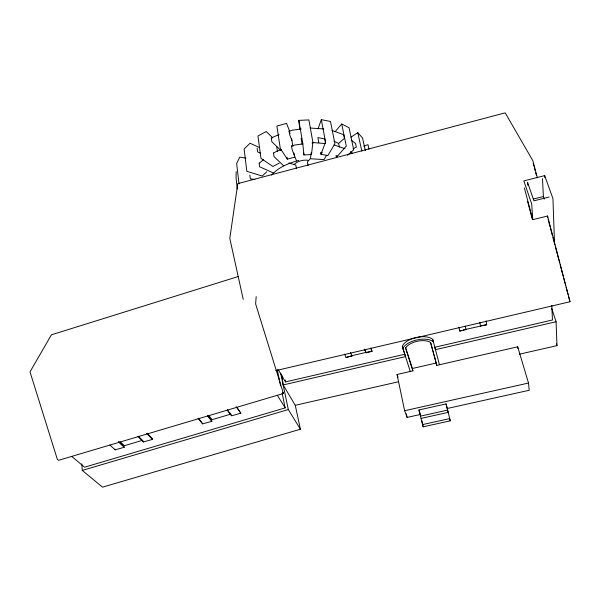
<?xml version="1.0" encoding="UTF-8"?>
<svg xmlns="http://www.w3.org/2000/svg" width="600" height="600" viewBox="0 0 600 600"><rect width="100%" height="100%" fill="white"/><g stroke="black" fill="none" stroke-linecap="round" stroke-linejoin="round"><path stroke-width="0.9" d="M236.145 171.653L236.048 178.012L237.292 189.007M256.185 296.64L255.63 303.952L283.425 393.465L58.605 460.305L57.323 459.27L30 371.85L51.42 334.815L238.62 276.405M311.168 152.685L310.485 158.76L324.053 159.578L326.647 155.167M318.045 128.82L321.315 119.655L330.502 121.455L334.897 143.678L327.87 155.572L320.947 154.32L320.603 152.445L322.335 152.76M320.947 154.32L325.56 141.93L321.315 119.655M310.365 158.46L307.425 162.03L308.055 165.683M271.642 175.102C278.445 167.055 288.952 163.11 298.822 160.373M335.085 131.745L341.715 123.96L349.035 127.755L353.715 149.828L347.498 155.243M259.373 163.132L263.483 159.6M266.812 171.78L262.215 176.032L246.847 171.315L244.11 149.017L250.08 143.212L258.907 147.33M339.375 147.142L338.632 143.475L344.43 138.315L343.68 134.685L332.048 130.493M350.985 137.16L357.795 132.653L362.52 137.955L365.347 150.735M271.493 138.218L274.065 136.613L279.075 134.745M273.668 153.053L276.27 151.455L281.347 149.58M279.188 163.17L272.91 166.462L260.985 158.392L257.947 136.012L266.228 131.505L272.647 137.782M353.032 148.837L356.347 147.142L355.567 143.535L351.472 140.288M363.78 146.183L367.987 144.63L369.007 149.175M289.185 131.227L292.282 130.2L301.32 128.955M291.585 146.062L294.72 145.035L302.955 143.895M142.485 440.332L124.365 445.71L120.502 442.013M282.135 393.263L285.173 407.895L84.6 467.197L71.76 456.465M82.245 470.415L288.315 409.553L300.413 429.217L102.517 487.155L82.245 470.415L81.825 463.89M198.067 418.283L202.665 423.87L211.905 421.29L207.877 415.612M237.06 407.43L240.81 413.213L231.502 415.815L227.243 410.1M109.875 444.975L115.118 449.842L124.163 447.315L124.102 446.565L118.958 441.653M137.797 436.357L143.355 441.96L152.468 439.41L152.392 438.66L147.21 433.283M289.755 131.655L286.582 123.413L276.877 126.052L280.29 148.447L287.332 159.15L294.645 157.2M554.528 243.353L552.945 198.608L544.673 175.62L523.83 180.907L531.697 203.925L532.755 219.69L547.567 216.022L570 301.74L275.752 370.627M533.385 199.035L543.375 196.53L542.498 178.642M549.067 197.032L533.925 200.827L527.58 182.422L527.783 185.22M351.9 355.688L365.985 352.403M366.87 352.275L371.13 351.285M461.482 330.345L459.81 331.05L465.945 329.61L465.232 326.077M463.237 329.94L486.69 324.728L480.435 325.882M364.733 349.433L366.075 352.77L372.038 351.375L371.002 348.57M346.072 357.472L351.952 355.8L346.072 357.472L344.618 354.18M278.392 369.885L285.457 381.93L404.85 354.233L405.375 356.632L283.155 384.938L281.955 375.653M551.715 308.49L556.088 321.72L435.42 349.673L434.842 347.272L552.457 319.987L551.82 305.37M405.623 347.572L412.373 368.49L436.23 363.015L436.785 365.37L517.71 346.815L528.502 383.048L529.207 390.27L447.3 408.48L446.048 403.92L418.935 409.965L423.158 426.81L450.248 420.84L447.3 408.48M420.442 414.45L407.1 417.42L404.632 410.715L397.05 374.475L412.89 370.845L412.373 368.49M283.155 384.938L295.267 405.3L398.655 381.72M519.45 354.18L556.987 345.623L556.088 321.72M404.632 410.715L528.502 383.048M420.293 416.168L447.525 410.115L448.147 412.388L421.05 418.395M422.408 424.62L449.632 418.612L450.248 420.84M311.985 142.92L314.475 142.665L325.642 143.602M310.155 128.04L323.76 128.933M303.638 153.053L303.96 154.935L311.498 154.567L312.885 142.245L308.873 119.925L298.837 120.368L299.782 129.18M254.865 179.558L250.305 178.808L249.84 175.065M246.022 158.205L239.775 157.118L236.655 163.545L239.002 183.863M288.885 162.968L295.845 165.105L296.438 168.757M334.118 144.907L345.03 148.748M273.413 172.995L259.605 166.77L259.103 163.012M260.67 153.285L257.618 151.875L257.123 148.208M337.627 156.255L336.045 155.483L336.413 157.35L346.29 146.1L341.715 123.96M333.923 141.113L338.632 143.475M350.43 151.657L352.493 153.27M283.725 165.87L274.028 156.637L273.472 152.873M118.373 441.803L124.163 447.315M280.822 150.428L271.837 141.712L271.305 138.038M138.352 436.222L143.288 441.202L143.355 441.96M146.632 433.373L152.468 439.41M198.548 418.23L202.665 423.87M207.413 415.665L211.905 421.29M208.702 415.418L212.085 419.678L230.572 414.188L227.347 409.868M229.792 412.928L231.39 415.065M236.138 406.748L240.81 413.213M277.455 395.43L285.173 407.895M282.683 392.235L283.425 393.465M350.528 352.493L352.005 356.093M364.673 349.118L366.075 352.77M296.535 160.935L292.11 149.602L291.495 145.837M370.733 348.022L372.038 351.375M290.048 133.477L289.095 131.002L289.688 134.678L291.915 140.438M397.05 374.475L397.995 377.115M543.375 196.53L544.298 199.125M418.935 409.965L420.195 413.7M439.455 364.755L432.728 339.375A16.357 7.905 -12.1 0 0 415.92 337.567A16.357 7.905 -12.1 0 0 402.308 346.47L404.572 353.37M402.308 346.47L410.243 371.452M556.41 343.853L556.987 345.623M412.89 370.845L405.592 348.248A13.815 6.645 -12 0 1 416.865 341.355A13.815 6.645 -12 0 1 430.53 342.442L436.785 365.37M430.68 342.675L436.23 363.015M537.405 177.84L532.83 160.642L505.192 112.845L237.772 183.637L229.792 238.373L243.225 299.31M533.183 163.395L533.903 166.102M534.382 167.91L535.102 170.618M535.582 172.425L536.303 175.132M548.123 219.548L550.05 226.778M550.53 228.577L552.45 235.808M552.93 237.615L554.857 244.837M555.338 246.645L557.257 253.868M557.737 255.675L559.665 262.897M560.145 264.705L563.273 276.45M563.752 278.257L565.673 285.48M566.153 287.288L568.08 294.51M568.56 296.317L570 301.74M524.362 187.89L532.755 219.69M527.61 201.458L532.395 219.585M432.728 339.375L433.312 341.79A16.388 7.883 -12 0 0 416.475 340.005A16.388 7.883 -12 0 0 402.832 348.892M446.048 403.92L447.525 410.115M421.8 420.63L423.158 426.81M357.795 132.653L361.822 151.125M295.267 405.3L300.413 429.217M458.978 327.233L459.81 331.05M406.342 413.827L407.1 417.42M280.665 373.058L288.315 409.553M277.2 369.495L280.62 385.95M325.53 143.257L324.705 138.907L317.865 137.618L318.81 142.733M479.805 322.29L480.518 326.175M298.837 120.368L302.678 142.733L303.96 154.935M301.103 138.188L302.123 144.172M486.022 320.858L486.69 324.728M291.615 138.608L292.89 146.422M293.97 153.06L294.337 155.31M287.04 157.26L287.332 159.15M276.683 146.407L277.462 151.657M285.218 380.077L285.457 381.93M517.71 346.815L517.898 348.502M115.065 449.092L115.118 449.842M544.673 175.62L544.763 177.488M547.567 216.022L547.643 217.74M294.202 164.498A11.91 7.853 -9.9 0 1 298.043 161.812L300.938 160.762A11.91 7.853 -9.9 0 1 308.58 160.447"/></g></svg>
